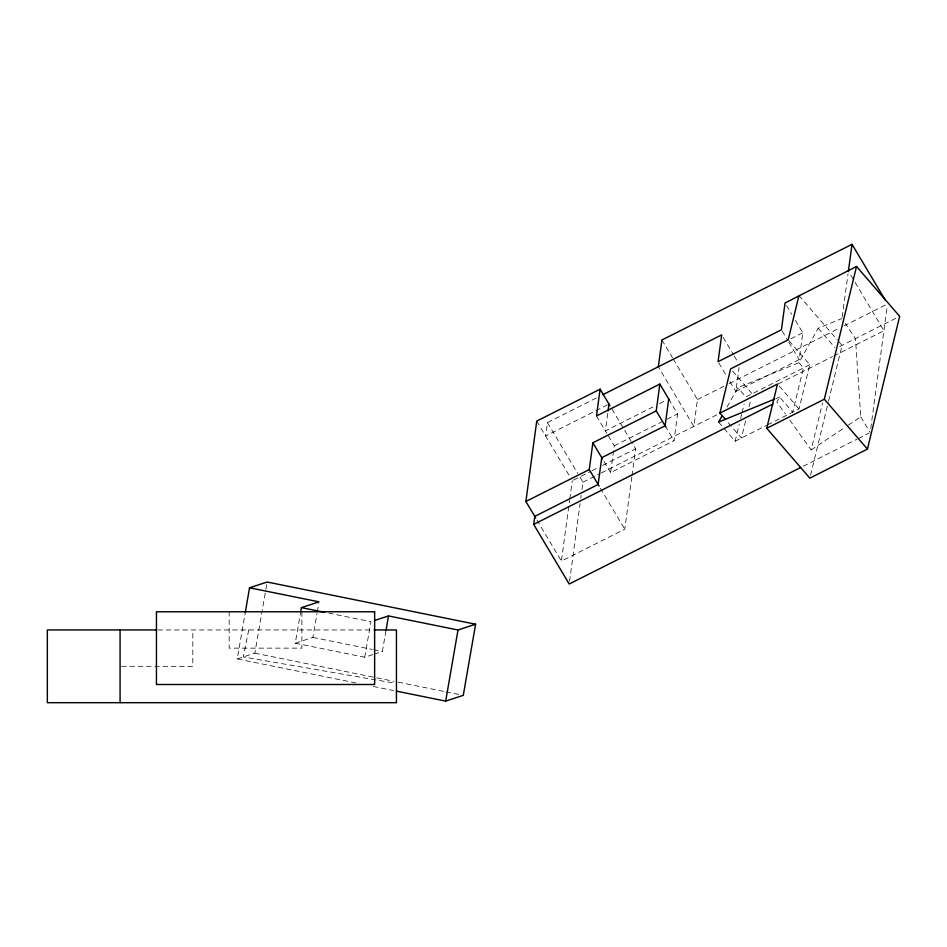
<?xml version="1.0" encoding="UTF-8"?>
<svg xmlns="http://www.w3.org/2000/svg" width="947" height="947" viewBox="0 0 947 947"><rect width="100%" height="100%" fill="white"/><g stroke="black" fill="none" stroke-linecap="round" stroke-linejoin="round"><path stroke-width="0.71" stroke-dasharray="4.74 3.55" d="M596.279 398L547.437 422.575L545.626 435.975L608.992 404.097M631.815 477.016L624.771 529.195L561.405 561.086L569.597 500.442M569.786 499.033L572.26 480.697M569.561 581.351L580.049 503.638M580.783 498.276L581.174 495.352M581.967 489.504L582.95 482.201L578.51 474.743M607.725 413.472L605.37 430.885L652.885 406.973M668.736 399.007L677.614 413.91L673.992 440.71L610.626 472.589L614.248 445.788L607.583 434.614M632.004 475.607L635.626 448.807L631.85 442.462M673.27 359.008L697.454 399.598L693.831 426.399L658.319 366.773M795.409 320.394L802.807 332.811L799.185 359.611L735.819 391.502L739.062 367.519M842.203 317.079L848.027 273.932M870.719 428.541L887.351 305.348M355.942 682.941L237.235 658.911L245.285 612.472M237.235 658.911L254.838 653.158L265.645 590.739M265.894 589.294L267.161 582.026M372.881 654.59L364.761 657.242L295.275 643.179L300.448 613.313M295.275 643.179L312.877 637.426L317.067 613.242M317.316 611.821L318.784 603.286M364.761 657.242L370.916 621.682L328.929 613.183M374.231 654.14L382.363 651.489L386.092 629.956M248.73 629.956L243.272 656.946L393.715 682.988M724.088 428.482L735.121 441.231L739.276 424.102M740.661 418.396L741.702 414.111M742.046 412.679L744.129 404.12M745.609 420.918L741.454 438.047L726.456 420.705M749.077 406.642L750.805 399.504M767.626 424.836L799.043 408.974L809.78 364.725L789.159 340.873M789.727 420.006L811.129 449.979L822.564 402.83M810.549 475.299L828.211 402.499M828.554 401.066L842.061 345.395L838.237 340.967M727 407.056L737.843 387.714L798.913 362.677L818.172 328.289L842.001 318.512M798.913 362.677L803.435 367.91L792.698 412.158L779.653 397.065L776.883 402.025L785.442 414.017M811.129 449.979L845.269 427.18M848.37 425.108L860.787 416.81L855.461 338.624L845.363 323.543M659.491 403.647L666.084 400.332M790.923 338.789L802.807 332.811M697.454 399.598L723.851 386.317M729.131 383.653L838.699 328.514M843.978 325.863L886.226 304.603M614.248 445.788L661.764 421.877M667.043 419.225L677.614 413.91M573.586 480.034L590.739 471.393M592.064 470.73L597.344 468.067M602.623 465.415L635.626 448.807M839.669 346.59L897.034 317.647M809.78 364.725L745.857 396.982L737.843 387.714M582.95 482.201L600.114 473.559M601.428 472.896L718.915 413.78M778.316 383.878L832.437 356.64M833.762 355.977L883.93 330.728L848.405 271.114M735.121 441.231L766.525 425.381M803.21 466.267L857.047 439.171M858.361 438.508L868.861 433.229M775.83 398.628L779.653 397.065M157.9 629.956L374.633 629.956M121.536 666.321L192.809 666.321L192.809 629.956M312.877 637.426L372.23 649.429M373.674 649.725L382.363 651.489M254.838 653.158L393.81 681.284M398.154 682.16L444.474 691.535M445.919 691.831L458.952 694.471M373.307 686.457L393.573 690.564M798.96 295.535L837.278 339.855M818.172 328.289L834.804 347.513M779.357 386.21L799.043 408.974M732.516 371.035L752.19 393.798M718.572 422.102L723.177 427.417M860.787 416.81L870.175 432.566M786.519 305.49L791.704 314.179M782.163 331.036L788.082 340.979M788.827 342.222L799.185 359.611M723.165 337.369L733.523 354.758M734.256 356.001L737.962 362.216M718.797 362.926L726.941 376.586M729.9 381.558L735.819 391.502M661.941 339.985L672.512 357.741M665.114 425.795L673.992 440.71M611.951 409.057L631.187 441.349M596.492 415.982L606.849 433.371M603.973 461.414L610.626 472.589M600.351 488.214L624.771 529.195M547.437 422.575L577.765 473.5M536.748 421.072L570.047 476.968M536.985 520.104L561.405 561.086M301.904 611.774L301.904 648.139L229.174 648.139L229.174 611.774"/><path stroke-width="1.42" d="M535.706 517.962L525.881 501.472L536.748 421.072L600.102 389.181L609.927 405.683M800.582 467.581L569.194 584.027L533.682 524.413L534.771 516.375L598.125 484.485L601.747 457.685L665.114 425.795L668.736 399.007M599.072 486.071L589.247 469.582L592.869 442.782L656.235 410.891L659.846 384.091L596.492 415.982L600.102 389.181M608.081 410.797L608.992 404.097M658.319 366.773L661.941 339.985L852.028 244.314L885.279 300.128M848.405 271.114L852.028 244.314M245.285 612.472L249.546 587.791L267.161 582.026L475.607 624.227L463.284 695.347L445.682 701.111L396.473 691.144M300.696 611.892L301.43 607.619L319.032 601.854L249.546 587.791M386.056 630.146L388.519 615.929L458.005 629.992L475.607 624.227M445.682 701.111L458.005 629.992M725.52 419.616L719.898 413.117L730.634 368.868L788.224 339.795L798.96 295.535M602.872 394.674L721.685 334.895L718.063 361.683L781.429 329.805L785.039 303.004L856.538 266.462L899.65 316.322L867.44 449.079L809.851 478.152L766.75 428.293L777.487 384.044L719.898 413.117M766.75 428.293L824.328 399.22L856.538 266.462M722.194 415.65L718.572 422.102L774.563 399.149M525.881 501.472L589.247 469.582M533.682 524.413L772.941 404.002M374.976 620.356L388.519 615.929M156.444 629.956L47.35 629.956L47.35 702.686L396.45 702.686L396.45 629.956L374.633 629.956M301.43 607.619L324.596 612.307M824.328 399.22L867.44 449.079M659.846 384.091L669.47 400.25M656.235 410.891L665.848 427.038M592.869 442.782L602.493 458.928M120.08 629.956L120.08 702.686M374.633 611.774L156.444 611.774L156.444 684.503L374.633 684.503L374.633 611.774"/></g></svg>
